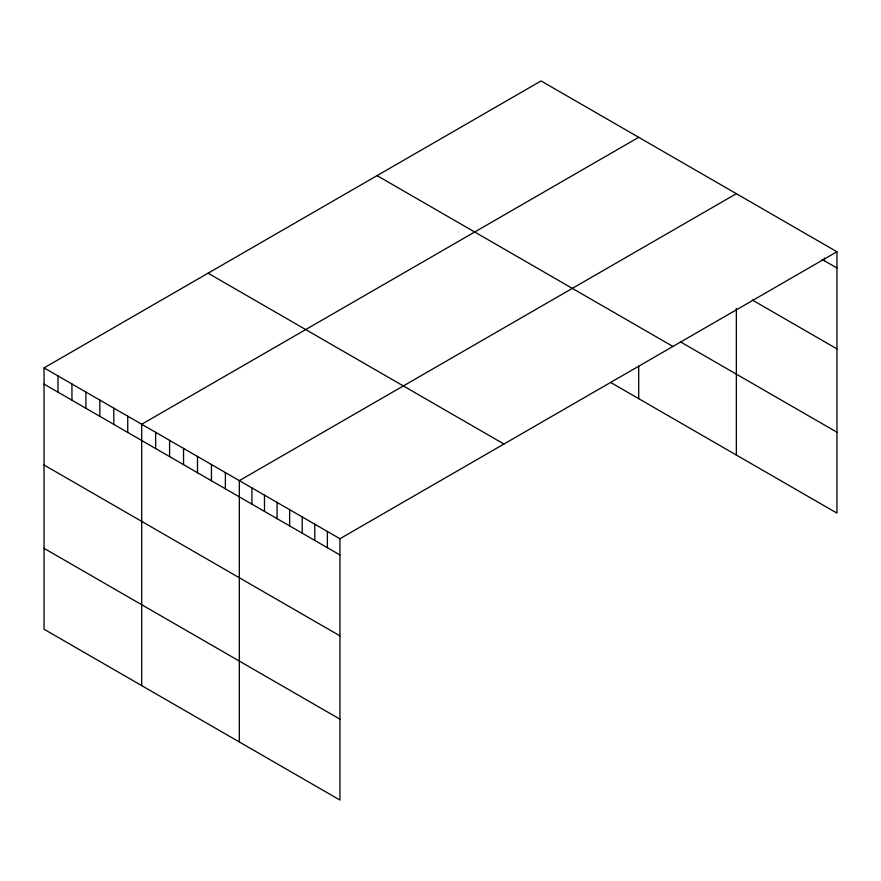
<?xml version="1.0" encoding="UTF-8"?>
<svg xmlns="http://www.w3.org/2000/svg" width="881" height="881" viewBox="0 0 881 881"><rect width="100%" height="100%" fill="white"/><g stroke="black" fill="none" stroke-linecap="round" stroke-linejoin="round"><path stroke-width="1.32" d="M44.05 367.884L339.934 538.72L339.934 800.058L44.05 629.232L44.05 367.884L541.066 80.942L836.95 251.768L836.95 513.116L610.808 382.552M638.703 137.315L141.698 424.257L141.698 685.605M736.351 193.688L239.335 480.63L239.335 741.978M339.934 538.72L836.95 251.768M822.083 259.421L836.95 268M752.352 300.047L836.95 348.887M680.55 341.927L836.95 432.23M377.046 175.627L672.941 346.464M208.059 273.198L503.954 444.024M44.05 384.116L339.934 554.953M44.05 465.003L339.934 635.84M44.05 548.345L339.934 719.171M824.374 258.034L824.374 260.743M736.351 308.482L736.351 455.036M638.703 366.298L638.703 398.664M327.369 531.452L327.369 547.685M314.792 524.195L314.792 540.427M302.216 516.938L302.216 533.17M289.64 509.67L289.64 525.902M277.063 502.412L277.063 518.645M264.487 495.155L264.487 511.387M251.911 487.898L251.911 504.13M225.382 472.579L225.382 488.812M211.44 464.529L211.44 480.762M197.487 456.468L197.487 472.701M183.545 448.418L183.545 464.65M169.593 440.368L169.593 456.6M155.64 432.318L155.64 448.55M127.745 416.206L127.745 432.439M113.792 408.156L113.792 424.389M99.85 400.095L99.85 416.328M85.898 392.045L85.898 408.277M71.945 383.995L71.945 400.227M58.003 375.945L58.003 392.166"/></g></svg>
